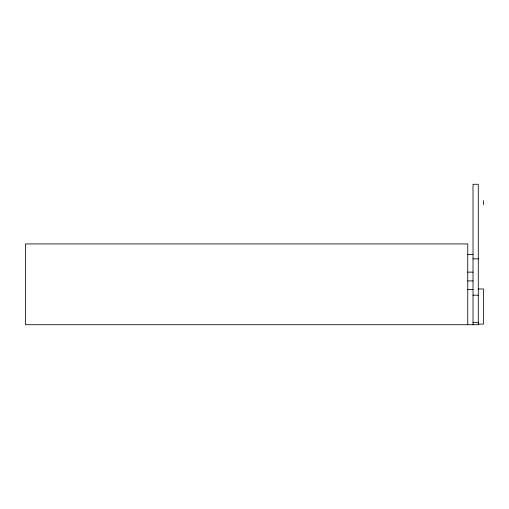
<?xml version="1.0" encoding="UTF-8"?>
<svg xmlns="http://www.w3.org/2000/svg" width="509" height="509" viewBox="0 0 509 509"><rect width="100%" height="100%" fill="white"/><g stroke="black" fill="none" stroke-linecap="round" stroke-linejoin="round"><path stroke-width="0.76" d="M467.746 254.576L473.014 254.576M473.014 258.846L478.282 258.846M467.746 272.13L473.014 272.13M467.746 280.911L473.014 280.911M478.282 288.985L483.55 288.985L483.55 324.099L478.282 324.099M467.746 289.615L473.014 289.615M473.014 295.201L478.282 295.201M473.014 322.337L478.282 322.337M483.55 200.616L483.55 204.764M473.014 324.729L473.014 184.271L478.282 184.271L478.282 324.729L25.45 324.729L25.45 243.932L467.746 243.932L467.746 324.729"/></g></svg>
